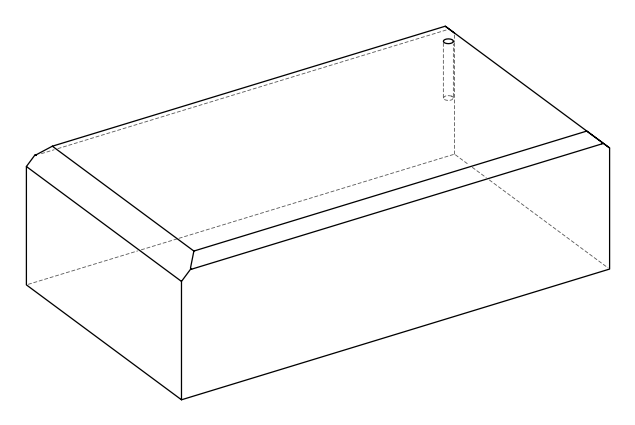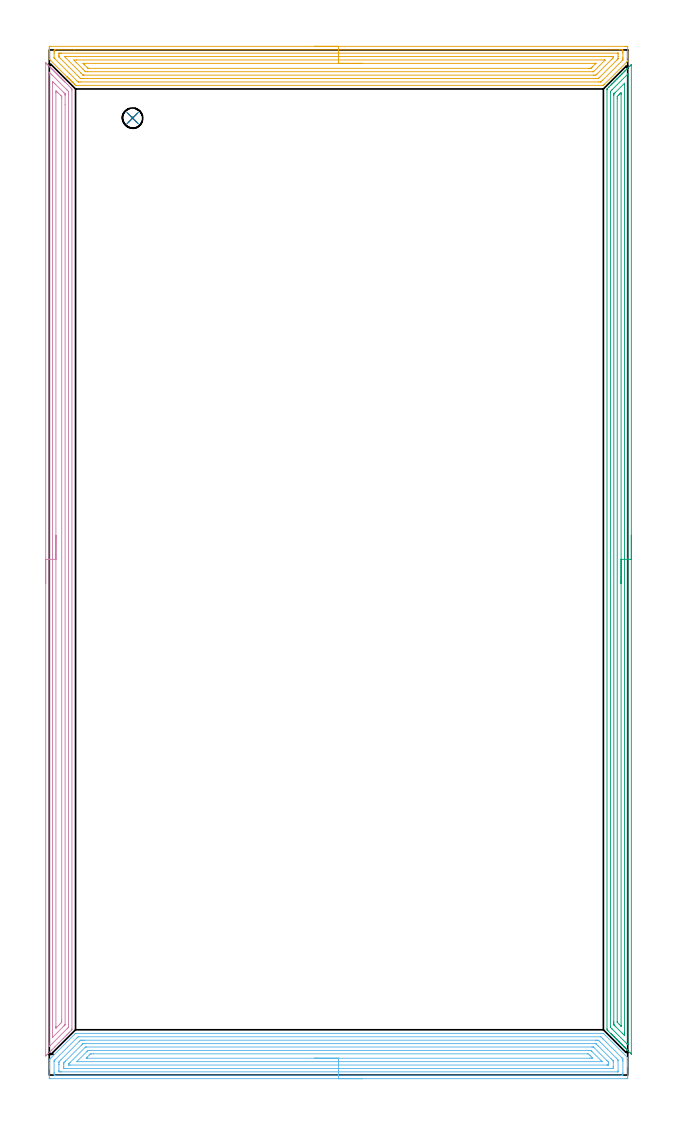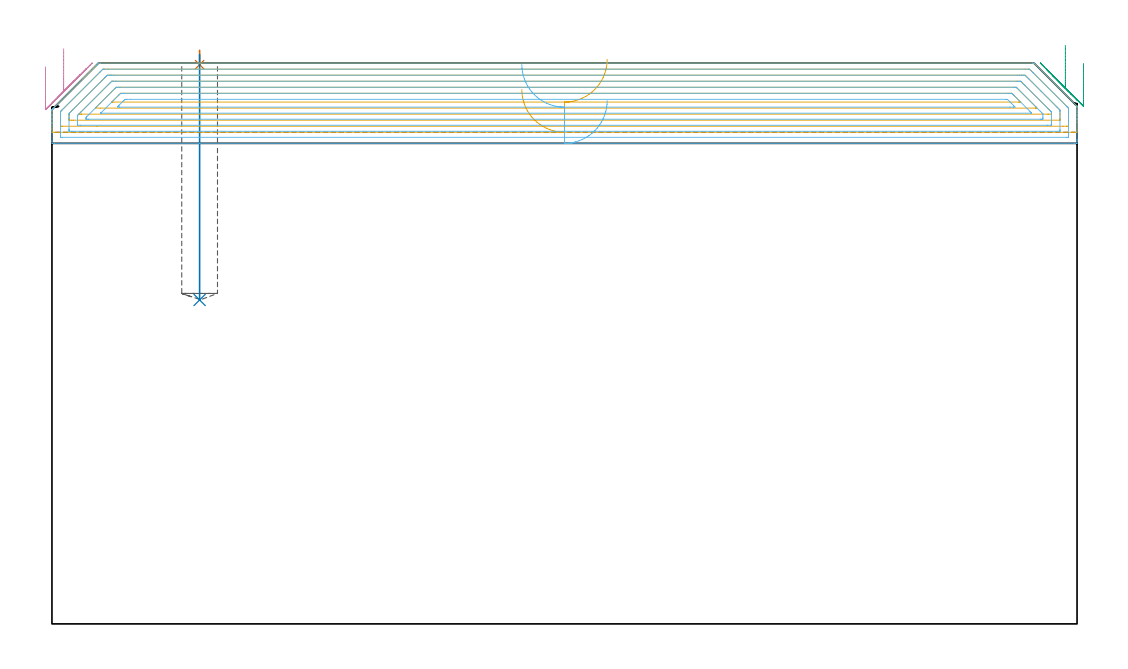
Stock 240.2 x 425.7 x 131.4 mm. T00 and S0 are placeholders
(PLAN: 6 operations, 2 tool changes, 51.4 min)
(1 SPOT_DRILL | STEP1POCKET | NXT0321_9005460120000 | 0.03 min | 2 mm3)
(2 DRILL_BLIND_HOLE_INTO_CENTER | STEP1POCKET | NXT0301_055 | 0.23 min | 2996 mm3)
(3 AREA_MILL | FG_CHAMFER_SURFACE | UGT0205_001 | 13.06 min | 21493 mm3)
(4 AREA_MILL_1 | FG_CHAMFER_SURFACE_1 | UGT0205_001 | 13.13 min | 25098 mm3)
(5 AREA_MILL_2 | FG_CHAMFER_SURFACE_2 | UGT0205_001 | 11.51 min | 30234 mm3)
(6 AREA_MILL_3 | FG_CHAMFER_SURFACE_3 | UGT0205_001 | 13.44 min | 41051 mm3)
(TOOL NXT0321_9005460120000 | NC Spot Drill, 142deg, 12mm, Carbide, Uncoated | D12 PA142 FL30 Z2)
(TOOL NXT0301_055 | Carbide Drill 8.4mm [860.1-0840-042A1-MM 2214] | D8.4 PA140 FL61 Z2)
(TOOL UGT0205_001 | Chamfer Mill 20 x 3 x 45 deg. | D20 FL50 Z2)
(OP 1 SPOT_DRILL)
G17 G21 G94 G90
T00 M6
G54
G17 G0 G90 X34.6 Y397.4 S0 M3
G43 Z141.4 H0
G94 G81 G98 Z131.038 F250. R134.4
G80
M5
M2
(OP 2 DRILL_BLIND_HOLE_INTO_CENTER)
G17 G21 G94 G90
T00 M6
G54
G17 G0 G90 X34.6 Y397.4 S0 M3
G43 Z141.4 H1
G94 G81 G98 Z75.9 F250. R133.4
G80
M5
M2
(OP 3 AREA_MILL)
G17 G21 G94 G90
T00 M6
G54
G17 G0 G90 X241.7 Y224.15 S1061 M3
G43 Z141.4 H0
Z131.3
G94 G1 Y224.112 Z130.428 F250.
Y223.998 Z129.564
Y223.809 Z128.712
Y223.547 Z127.88
Y223.213 Z127.074
Y222.81 Z126.3
Y222.341 Z125.564
Y221.81 Z124.872
Y221.221 Z124.229
Y220.578 Z123.64
Y219.886 Z123.109
Y219.15 Z122.64
Y218.376 Z122.237
Y217.57 Z121.903
Y216.738 Z121.641
Y215.886 Z121.452
Y215.022 Z121.338
Y214.15 Z121.3
Y8.937
X241.693 Y8.736 Z121.304
X241.691 Y8.719 Z121.305
X241.662 Y8.736 Z121.335
X241.227 Y9.173 Z121.772
X241.108 Y9.291 Z121.89
X239.963 Y10.436 Z123.036
X239.919 Y10.48 Z123.078
X239.874 Y10.525 Z123.125
X239.667 Y10.732 Z123.332
X239.622 Y10.777 Z123.375
X239.576 Y10.823 Z123.423
X239.371 Y11.029 Z123.628
X239.325 Y11.074 Z123.673
X239.278 Y11.122 Z123.721
X239.075 Y11.325 Z123.924
X239.027 Y11.371 Z123.97
X238.98 Y11.42 Z124.019
X238.778 Y11.621 Z124.221
X238.73 Y11.668 Z124.267
X238.682 Y11.718 Z124.317
X238.482 Y11.917 Z124.517
X238.433 Y11.966 Z124.564
X238.384 Y12.016 Z124.615
X238.186 Y12.214 Z124.813
X238.136 Y12.263 Z124.861
X238.085 Y12.314 Z124.914
X237.89 Y12.51 Z125.109
X237.839 Y12.56 Z125.158
X237.787 Y12.612 Z125.212
X237.593 Y12.806 Z125.405
X237.541 Y12.857 Z125.455
X237.489 Y12.91 Z125.51
X237.297 Y13.102 Z125.702
X237.244 Y13.154 Z125.753
X237.191 Y13.208 Z125.808
X237.001 Y13.398 Z125.998
X236.947 Y13.451 Z126.05
X236.893 Y13.507 Z126.106
X236.705 Y13.695 Z126.294
X236.65 Y13.749 Z126.347
X236.595 Y13.805 Z126.404
X236.409 Y13.991 Z126.59
X236.353 Y14.046 Z126.644
X236.297 Y14.103 Z126.702
X236.112 Y14.287 Z126.887
X236.056 Y14.343 Z126.941
X235.998 Y14.401 Z127.
X235.816 Y14.583 Z127.183
X235.758 Y14.64 Z127.238
X235.7 Y14.699 Z127.299
X235.52 Y14.88 Z127.479
X235.461 Y14.937 Z127.535
X235.402 Y14.997 Z127.597
X235.224 Y15.176 Z127.775
X235.164 Y15.234 Z127.833
X235.104 Y15.295 Z127.895
X234.928 Y15.472 Z128.071
X234.867 Y15.532 Z128.13
X234.806 Y15.594 Z128.193
X234.631 Y15.768 Z128.368
X234.57 Y15.829 Z128.427
X234.508 Y15.892 Z128.491
X234.335 Y16.064 Z128.664
X234.273 Y16.126 Z128.724
X234.21 Y16.19 Z128.789
X234.039 Y16.361 Z128.96
X233.975 Y16.423 Z129.021
X233.912 Y16.488 Z129.087
X233.743 Y16.657 Z129.256
X233.678 Y16.72 Z129.318
X233.613 Y16.786 Z129.386
X233.446 Y16.953 Z129.553
X233.381 Y17.017 Z129.615
X233.315 Y17.084 Z129.684
X233.15 Y17.249 Z129.849
X233.084 Y17.314 Z129.913
X231.977 Y18.422 Z131.021
X231.72 Y18.68 Z131.277
X231.605 Y18.797 Z131.391
X231.6 Y19.171 Z131.4
X231.602 Y409.129 Z131.398
X231.608 Y409.451 Z131.389
X231.61 Y409.508 Z131.386
X231.718 Y409.62 Z131.279
X232.192 Y410.094 Z130.804
X232.398 Y410.298 Z130.602
X232.421 Y410.321 Z130.579
X233.084 Y410.986 Z129.913
X233.15 Y411.051 Z129.849
X233.315 Y411.216 Z129.684
X233.381 Y411.283 Z129.615
X233.447 Y411.347 Z129.552
X233.613 Y411.514 Z129.386
X233.678 Y411.58 Z129.318
X233.743 Y411.643 Z129.256
X233.911 Y411.812 Z129.088
X233.975 Y411.877 Z129.021
X234.039 Y411.94 Z128.96
X234.21 Y412.11 Z128.789
X234.273 Y412.174 Z128.724
X234.335 Y412.236 Z128.664
X234.508 Y412.408 Z128.491
X234.57 Y412.471 Z128.427
X234.631 Y412.532 Z128.368
X234.806 Y412.706 Z128.193
X234.867 Y412.769 Z128.13
X234.928 Y412.828 Z128.071
X235.104 Y413.005 Z127.895
X235.164 Y413.066 Z127.832
X235.224 Y413.124 Z127.775
X235.402 Y413.303 Z127.597
X235.461 Y413.363 Z127.535
X235.52 Y413.421 Z127.479
X235.7 Y413.601 Z127.299
X235.758 Y413.66 Z127.238
X235.816 Y413.717 Z127.183
X235.998 Y413.899 Z127.001
X236.056 Y413.957 Z126.941
X236.112 Y414.013 Z126.886
X236.297 Y414.197 Z126.702
X236.353 Y414.254 Z126.644
X236.409 Y414.309 Z126.59
X236.595 Y414.495 Z126.404
X236.65 Y414.551 Z126.347
X236.705 Y414.605 Z126.294
X236.893 Y414.793 Z126.106
X236.947 Y414.849 Z126.05
X237.001 Y414.902 Z125.998
X237.191 Y415.091 Z125.808
X237.244 Y415.146 Z125.753
X237.297 Y415.198 Z125.702
X237.489 Y415.39 Z125.51
X237.541 Y415.443 Z125.455
X237.594 Y415.494 Z125.405
X237.787 Y415.688 Z125.212
X237.839 Y415.74 Z125.158
X237.89 Y415.79 Z125.109
X238.085 Y415.986 Z124.914
X238.136 Y416.037 Z124.861
X238.186 Y416.086 Z124.813
X238.384 Y416.284 Z124.615
X238.433 Y416.334 Z124.564
X238.482 Y416.383 Z124.517
X238.682 Y416.582 Z124.317
X238.73 Y416.632 Z124.267
X238.778 Y416.679 Z124.221
X238.98 Y416.88 Z124.019
X239.027 Y416.929 Z123.97
X239.075 Y416.975 Z123.924
X239.278 Y417.178 Z123.721
X239.325 Y417.226 Z123.673
X239.371 Y417.271 Z123.628
X239.576 Y417.477 Z123.423
X239.622 Y417.523 Z123.375
X239.667 Y417.568 Z123.332
X239.874 Y417.775 Z123.125
X239.919 Y417.82 Z123.078
X239.963 Y417.864 Z123.036
X240.172 Y418.073 Z122.827
X240.216 Y418.117 Z122.781
X241.108 Y419.009 Z121.89
X241.227 Y419.127 Z121.772
X241.365 Y419.265 Z121.634
X241.553 Y419.454 Z121.444
X241.667 Y419.563 Z121.331
X241.693 Y419.583 Z121.303
X241.699 Y419.563 Z121.299
X241.7 Y419.363 Z121.3
Y214.15
X240.286 Z122.714
Y12.841
X240.284 Y12.771 Z122.716
X240.279 Y12.632 Z122.721
X240.274 Y12.586 Z122.726
X240.257 Y12.599 Z122.743
X240.216 Y12.636 Z122.784
X239.939 Y12.91 Z123.061
X233.68 Y19.171 Z129.32
X233.084 Y19.778 Z129.916
X233.021 Y19.86 Z129.979
X233.016 Y19.996 Z129.984
X233.015 Y20.066 Z129.985
X233.017 Y408.234 Z129.983
X233.018 Y408.301 Z129.982
X233.022 Y408.369 Z129.978
X233.031 Y408.469 Z129.969
X233.084 Y408.527 Z129.916
X233.382 Y408.83 Z129.618
X233.678 Y409.129 Z129.322
X240.078 Y415.528 Z122.922
X240.216 Y415.664 Z122.784
X240.264 Y415.707 Z122.736
X240.274 Y415.715 Z122.726
X240.279 Y415.691 Z122.721
X240.283 Y415.599 Z122.717
X240.285 Y415.46 Z122.715
X240.286 Y415.39 Z122.714
Y214.15
X238.872 Z124.128
X238.871 Y17.382 Z124.129
X238.87 Y16.944 Z124.13
X238.866 Y16.488 Z124.134
X238.865 Y16.45 Z124.135
X238.818 Y16.488 Z124.182
X238.433 Y16.868 Z124.567
X237.917 Y17.382 Z125.083
X235.234 Y20.066 Z127.766
X234.867 Y20.433 Z128.133
X234.605 Y20.698 Z128.395
X234.475 Y20.833 Z128.525
X234.444 Y20.867 Z128.556
X234.435 Y20.899 Z128.565
X234.434 Y20.96 Z128.566
X234.43 Y21.399 Z128.57
X234.429 Y21.854 Z128.571
X234.428 Y22.294 Z128.572
X234.431 Y406.883 Z128.569
X234.433 Y407.34 Z128.567
X234.435 Y407.394 Z128.565
X234.437 Y407.418 Z128.563
X234.45 Y407.439 Z128.55
X234.517 Y407.513 Z128.483
X234.604 Y407.603 Z128.396
X234.867 Y407.868 Z128.133
X235.05 Y408.051 Z127.95
X238.811 Y411.812 Z124.189
X238.832 Y411.831 Z124.168
X238.845 Y411.841 Z124.155
X238.861 Y411.851 Z124.139
X238.865 Y411.835 Z124.135
X238.868 Y411.812 Z124.132
X238.871 Y411.565 Z124.129
X238.872 Y214.15 Z124.128
X237.457 Z125.543
Y20.603
X237.455 Y20.424 Z125.545
X237.452 Y20.336 Z125.548
X237.45 Y20.31 Z125.55
X237.42 Y20.339 Z125.58
X236.789 Y20.96 Z126.211
X236.65 Y21.099 Z126.35
X235.9 Y21.854 Z127.1
X235.851 Y21.91 Z127.149
X235.848 Y21.956 Z127.152
X235.845 Y22.057 Z127.155
X235.843 Y22.259 Z127.157
X235.845 Y405.551 Z127.155
X235.851 Y406.352 Z127.149
X235.855 Y406.395 Z127.145
X235.9 Y406.446 Z127.1
X236.273 Y406.823 Z126.727
X236.65 Y407.201 Z126.35
X236.789 Y407.34 Z126.211
X237.009 Y407.556 Z125.991
X237.171 Y407.712 Z125.829
X237.45 Y407.973 Z125.55
X237.457 Y407.425 Z125.543
Y407.34
Y214.15
Y213.278 Z125.581
Y212.413 Z125.695
Y211.562 Z125.883
Y210.73 Z126.146
Y209.924 Z126.48
Y209.15 Z126.882
Y208.414 Z127.351
Y207.722 Z127.882
Y207.079 Z128.472
Y206.49 Z129.115
Y205.958 Z129.807
Y205.49 Z130.543
Y205.087 Z131.317
Y204.753 Z132.122
Y204.491 Z132.955
Y204.302 Z133.806
Y204.188 Z134.671
Y204.15 Z135.543
G0 Z141.4
M5
M2
(OP 4 AREA_MILL_1)
G17 G21 G94 G90
T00 M6
G54
G17 G0 G90 X-1.5 Y204.15 S1061 M3
G43 Z141.4 H0
Z130.5
G94 G1 Y204.188 Z129.629 F250.
Y204.302 Z128.764
Y204.491 Z127.912
Y204.753 Z127.08
Y205.087 Z126.274
Y205.49 Z125.5
Y205.959 Z124.764
Y206.49 Z124.072
Y207.079 Z123.429
Y207.722 Z122.84
Y208.414 Z122.309
Y209.15 Z121.84
Y209.924 Z121.437
Y210.73 Z121.103
Y211.562 Z120.841
Y212.414 Z120.652
Y213.278 Z120.538
Y214.15 Z120.5
Y420.148
X-1.495 Y420.369 Z120.503
X-1.493 Y420.381 Z120.505
X-1.468 Y420.369 Z120.53
X-1.139 Y420.039 Z120.861
X-0.94 Y419.842 Z121.056
X-0.872 Y419.773 Z121.127
X-0.713 Y419.613 Z121.286
X-0.644 Y419.546 Z121.352
X-0.574 Y419.475 Z121.425
X-0.418 Y419.319 Z121.581
X-0.348 Y419.249 Z121.649
X-0.276 Y419.177 Z121.723
X-0.123 Y419.024 Z121.876
X-0.051 Y418.953 Z121.945
X0.022 Y418.879 Z122.021
X0.171 Y418.729 Z122.17
X0.245 Y418.657 Z122.241
X0.32 Y418.581 Z122.319
X0.466 Y418.434 Z122.465
X0.542 Y418.36 Z122.538
X0.618 Y418.283 Z122.617
X0.761 Y418.139 Z122.76
X0.838 Y418.064 Z122.834
X0.916 Y417.985 Z122.915
X1.056 Y417.845 Z123.055
X1.134 Y417.767 Z123.131
X1.214 Y417.687 Z123.213
X1.351 Y417.55 Z123.35
X1.431 Y417.471 Z123.427
X1.512 Y417.389 Z123.511
X1.645 Y417.255 Z123.645
X1.727 Y417.175 Z123.723
X1.81 Y417.091 Z123.809
X1.94 Y416.96 Z123.939
X2.024 Y416.878 Z124.02
X2.108 Y416.793 Z124.107
X2.235 Y416.665 Z124.234
X2.32 Y416.582 Z124.316
X2.406 Y416.495 Z124.405
X2.53 Y416.37 Z124.529
X2.616 Y416.285 Z124.612
X2.704 Y416.197 Z124.703
X2.825 Y416.076 Z124.824
X2.913 Y415.989 Z124.909
X3.002 Y415.899 Z125.001
X3.119 Y415.781 Z125.119
X3.209 Y415.693 Z125.205
X3.3 Y415.601 Z125.299
X3.414 Y415.486 Z125.414
X3.505 Y415.396 Z125.502
X3.598 Y415.303 Z125.597
X3.709 Y415.191 Z125.708
X3.802 Y415.1 Z125.798
X3.896 Y415.005 Z125.895
X4.004 Y414.896 Z126.003
X4.098 Y414.804 Z126.094
X4.194 Y414.707 Z126.193
X4.299 Y414.602 Z126.298
X4.395 Y414.507 Z126.391
X4.492 Y414.409 Z126.491
X4.593 Y414.307 Z126.593
X4.691 Y414.211 Z126.687
X4.79 Y414.111 Z126.789
X4.888 Y414.012 Z126.888
X4.987 Y413.914 Z126.983
X5.088 Y413.813 Z127.087
X5.183 Y413.717 Z127.183
X5.284 Y413.618 Z127.28
X5.386 Y413.515 Z127.385
X5.478 Y413.422 Z127.477
X5.58 Y413.322 Z127.576
X5.684 Y413.217 Z127.683
X5.773 Y413.127 Z127.772
X5.877 Y413.025 Z127.873
X5.982 Y412.919 Z127.981
X6.068 Y412.833 Z128.067
X6.173 Y412.729 Z128.169
X6.28 Y412.621 Z128.279
X6.362 Y412.538 Z128.362
X6.469 Y412.432 Z128.465
X6.578 Y412.323 Z128.577
X6.657 Y412.243 Z128.657
X6.766 Y412.136 Z128.762
X8.841 Y410.061 Z130.837
X8.962 Y409.939 Z130.961
X9.285 Y409.616 Z131.283
X9.306 Y409.594 Z131.303
X9.399 Y409.495 Z131.386
X9.4 Y409.044 Z131.4
Y19.256
X9.399 Y18.805 Z131.386
X9.306 Y18.704 Z131.303
X8.424 Y17.824 Z130.424
X8.069 Y17.468 Z130.065
X7.515 Y16.915 Z129.515
X7.175 Y16.574 Z129.171
X6.607 Y16.006 Z128.606
X5.877 Y15.276 Z127.876
X4.098 Y13.498 Z126.097
X2.32 Y11.719 Z124.319
X0.916 Y10.315 Z122.915
X0.022 Y9.421 Z122.021
X-0.872 Y8.527 Z121.127
X-1.385 Y8.015 Z120.613
X-1.491 Y7.911 Z120.505
X-1.498 Y8.024 Z120.502
X-1.499 Y8.08 Z120.501
X-1.5 Y8.196 Z120.5
Y214.15
X-0.086 Z121.914
Y415.303
X-0.084 Y416.197 Z121.916
X-0.082 Y416.228 Z121.918
X-0.051 Y416.489 Z121.949
X0.25 Y416.197 Z122.25
X0.838 Y415.612 Z122.838
X1.148 Y415.303 Z123.148
X7.062 Y409.388 Z129.062
X7.404 Y409.044 Z129.404
X7.951 Y408.487 Z129.951
X7.982 Y408.15 Z129.982
X7.984 Y408.118 Z129.984
X7.986 Y407.256 Z129.986
Y21.044
X7.984 Y20.15 Z129.984
X7.983 Y20.118 Z129.983
X7.951 Y19.813 Z129.951
X7.677 Y19.532 Z129.677
X7.406 Y19.256 Z129.406
X0.253 Y12.103 Z122.253
X0.098 Y11.953 Z122.098
X-0.051 Y11.811 Z121.949
X-0.082 Y12.103 Z121.918
X-0.084 Y12.136 Z121.916
X-0.086 Y12.997 Z121.914
Y214.15
X1.329 Z123.329
Y411.727
X1.33 Y412.126 Z123.33
X1.334 Y412.621 Z123.334
X1.335 Y412.648 Z123.335
X1.373 Y412.621 Z123.373
X1.727 Y412.271 Z123.727
X2.274 Y411.727 Z124.274
X2.616 Y411.385 Z124.616
X5.85 Y408.15 Z127.85
X6.173 Y407.827 Z128.173
X6.456 Y407.54 Z128.456
X6.526 Y407.466 Z128.526
X6.559 Y407.43 Z128.559
X6.565 Y407.389 Z128.565
X6.567 Y407.256 Z128.567
X6.57 Y406.857 Z128.57
X6.572 Y402.958 Z128.572
X6.571 Y21.044 Z128.571
X6.569 Y20.944 Z128.569
X6.566 Y20.895 Z128.566
X6.563 Y20.875 Z128.563
X6.55 Y20.858 Z128.55
X6.456 Y20.759 Z128.456
X6.173 Y20.472 Z128.173
X6.012 Y20.311 Z128.012
X1.38 Y15.68 Z123.38
X1.361 Y15.663 Z123.361
X1.348 Y15.654 Z123.348
X1.335 Y15.648 Z123.335
X1.332 Y15.661 Z123.332
X1.33 Y15.68 Z123.33
X1.329 Y15.724 Z123.329
Y16.08
Y214.15
X2.743 Z124.743
Y408.023
X2.744 Y408.15 Z124.744
X2.75 Y408.777 Z124.75
X3.399 Y408.15 Z125.399
X4.791 Y406.76 Z126.791
X4.989 Y406.561 Z126.989
X5.087 Y406.458 Z127.087
X5.134 Y406.405 Z127.134
X5.151 Y406.383 Z127.151
X5.152 Y406.362 Z127.152
X5.157 Y405.596 Z127.157
Y405.468
Y22.832
X5.153 Y22.07 Z127.153
X5.15 Y21.938 Z127.15
X4.785 Y21.545 Z126.785
X4.295 Y21.044 Z126.295
X2.935 Y19.684 Z124.935
X2.858 Y19.609 Z124.858
X2.792 Y19.548 Z124.792
X2.755 Y19.515 Z124.755
X2.75 Y19.566 Z124.75
X2.744 Y20.021 Z124.744
X2.743 Y20.15 Z124.743
Y214.15
Y215.022 Z124.781
Y215.887 Z124.895
Y216.738 Z125.083
Y217.57 Z125.346
Y218.376 Z125.68
Y219.15 Z126.082
Y219.886 Z126.551
Y220.578 Z127.082
Y221.221 Z127.672
Y221.81 Z128.315
Y222.342 Z129.007
Y222.81 Z129.743
Y223.213 Z130.517
Y223.547 Z131.323
Y223.809 Z132.155
Y223.998 Z133.006
Y224.112 Z133.871
Y224.15 Z134.743
G0 Z141.4
M5
M2
(OP 5 AREA_MILL_2)
G17 G21 G94 G90
T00 M6
G54
G17 G0 G90 X110.1 Y427.2 S1061 M3
G43 Z141.4 H0
Z125.2
G94 G1 X110.138 Z124.328 F250.
X110.252 Z123.464
X110.441 Z122.612
X110.703 Z121.78
X111.037 Z120.974
X111.44 Z120.2
X111.908 Z119.464
X112.44 Z118.772
X113.029 Z118.129
X113.672 Z117.54
X114.364 Z117.008
X115.1 Z116.54
X115.874 Z116.137
X116.68 Z115.803
X117.512 Z115.541
X118.363 Z115.352
X119.228 Z115.238
X120.1 Z115.2
X239.053
X239.603 Y427.199 Z115.201
X240.148 Y427.194 Z115.203
X240.192 Y427.191 Z115.205
X240.2 Y426.651 Z115.745
Y424.875 Z117.52
Y424.286 Z118.111
Y423.986 Z118.41
Y423.398 Z118.999
Y423.098 Z119.298
Y422.498 Z119.902
Y421.327 Z121.073
X240.199 Y421.1 Z121.3
X240.198 Y421.098 Z121.302
X239.979 Y420.877 Z121.519
X239.603 Y420.503 Z121.896
X230.576 Y411.476 Z130.924
X230.266 Y411.165 Z131.231
X230.104 Y411.004 Z131.39
X229.793 Y411. Z131.4
X11.298
X10.897 Y411.006 Z131.391
X10.797 Y411.103 Z131.295
X10.35 Y411.549 Z130.848
X10.296 Y411.604 Z130.795
X10.109 Y411.79 Z130.609
X10.054 Y411.845 Z130.552
X10.001 Y411.899 Z130.5
X9.812 Y412.088 Z130.311
X9.758 Y412.141 Z130.256
X9.706 Y412.194 Z130.205
X9.515 Y412.385 Z130.014
X9.461 Y412.437 Z129.96
X9.411 Y412.489 Z129.91
X9.217 Y412.682 Z129.717
X9.165 Y412.733 Z129.664
X9.116 Y412.784 Z129.615
X8.92 Y412.979 Z129.42
X8.869 Y413.029 Z129.368
X8.821 Y413.079 Z129.32
X8.623 Y413.277 Z129.122
X8.573 Y413.325 Z129.072
X8.526 Y413.374 Z129.025
X8.326 Y413.574 Z128.825
X8.277 Y413.622 Z128.775
X8.231 Y413.669 Z128.73
X8.028 Y413.871 Z128.528
X7.981 Y413.918 Z128.479
X7.936 Y413.964 Z128.435
X7.731 Y414.168 Z128.231
X7.685 Y414.214 Z128.183
X7.641 Y414.259 Z128.14
X7.434 Y414.466 Z127.933
X7.389 Y414.51 Z127.887
X7.346 Y414.554 Z127.845
X7.136 Y414.763 Z127.636
X0.299 Y421.6 Z120.799
X0. Y421.9 Z120.498
Y421.987 Z120.413
Y422.212 Z120.187
Y423.098 Z119.302
Y423.386 Z119.014
Y423.986 Z118.41
Y424.286 Z118.11
Y424.875 Z117.522
Y425.175 Z117.223
Y425.763 Z116.632
Y426.357 Z116.038
X0.002 Y426.651 Z115.744
X0.008 Y427.191 Z115.205
X0.052 Y427.193 Z115.203
X0.597 Y427.2 Z115.2
X120.1
Y425.786 Z116.614
X236.905
X237.798 Y425.785 Z116.615
X237.82 Y425.784 Z116.616
X238.19 Y425.763 Z116.637
X238.197 Y425.387 Z117.013
X238.199 Y424.875 Z117.525
X238.2 Y424.496 Z117.904
Y422.719 Z119.681
X238.199 Y422.209 Z120.191
X238.198 Y421.833 Z120.567
X238.19 Y421.576 Z120.824
X238.186 Y421.548 Z120.852
X238.167 Y421.525 Z120.875
X238.117 Y421.47 Z120.93
X237.971 Y421.321 Z121.079
X237.896 Y421.245 Z121.155
X229.793 Y413.143 Z129.257
X229.437 Y412.792 Z129.608
X229.075 Y412.437 Z129.963
X228.921 Y412.417 Z129.983
X228.902 Y412.416 Z129.984
X228.033 Y412.414 Z129.986
X13.105
X12.212 Y412.415 Z129.985
X12.19 Y412.416 Z129.984
X11.925 Y412.437 Z129.963
X11.298 Y413.053 Z129.347
X8.562 Y415.788 Z126.612
X2.38 Y421.97 Z120.43
X2.143 Y422.209 Z120.191
X2.066 Y422.292 Z120.108
X2.01 Y422.354 Z120.046
X2.007 Y422.399 Z120.001
X2.002 Y422.586 Z119.814
X2. Y424.365 Z118.035
X2.001 Y424.875 Z117.525
X2.002 Y425.251 Z117.149
X2.01 Y425.763 Z116.637
X2.359 Y425.784 Z116.616
X2.38 Y425.785 Z116.615
X10.552 Y425.786 Z116.614
X120.1
Y424.372 Z118.028
X236.036 Y424.371 Z118.029
X236.165 Y424.37 Z118.03
X236.186 Y424.368 Z118.032
X236.19 Y424.366 Z118.034
X236.193 Y424.345 Z118.055
X236.198 Y424.258 Z118.142
X236.199 Y424.149 Z118.251
X236.2 Y423.986 Z118.414
Y422.935 Z119.465
X236.197 Y422.209 Z120.191
X236.194 Y422.052 Z120.348
X236.187 Y421.998 Z120.402
X236.155 Y421.963 Z120.437
X236.036 Y421.837 Z120.563
X235.778 Y421.578 Z120.822
X235.522 Y421.321 Z121.079
X228.657 Y414.457 Z127.943
X228.41 Y414.214 Z128.186
X228.207 Y414.018 Z128.382
X228.01 Y413.836 Z128.564
X227.502 Y413.831 Z128.569
X226.226 Y413.828 Z128.572
X13.974 Y413.829 Z128.571
X13.466 Y413.832 Z128.568
X13.082 Y413.836 Z128.564
X12.963 Y413.848 Z128.552
X12.838 Y413.969 Z128.431
X12.588 Y414.214 Z128.186
X12.19 Y414.609 Z127.791
X11.697 Y415.102 Z127.298
X4.591 Y422.209 Z120.191
X4.164 Y422.64 Z119.76
X4.057 Y422.755 Z119.645
X4.01 Y422.827 Z119.573
X4.006 Y422.935 Z119.465
X4.002 Y423.098 Z119.302
X4. Y423.261 Z119.139
Y423.986 Z118.414
X4.001 Y424.148 Z118.252
X4.007 Y424.312 Z118.088
X4.01 Y424.356 Z118.044
X4.023 Y424.365 Z118.035
X4.068 Y424.367 Z118.033
X4.164 Y424.369 Z118.031
X4.669 Y424.371 Z118.029
X5.056 Y424.372 Z118.028
X120.1
Y422.957 Z119.443
X233.361
X233.503 Y422.956 Z119.444
X234.109 Y422.95 Z119.45
X234.19 Y422.942 Z119.458
X234.192 Y422.85 Z119.55
X234.193 Y422.654 Z119.746
X234.19 Y422.46 Z119.94
X234.1 Y422.361 Z120.039
X233.956 Y422.209 Z120.191
X233.661 Y421.91 Z120.49
X233.361 Y421.609 Z120.791
X227.742 Y415.991 Z126.409
X227.429 Y415.681 Z126.719
X227.118 Y415.378 Z127.022
X226.971 Y415.249 Z127.151
X226.226 Y415.244 Z127.156
X226.085 Y415.243 Z127.157
X14.349
X14.162 Y415.245 Z127.155
X14.068 Y415.247 Z127.153
X14.025 Y415.249 Z127.151
X13.974 Y415.285 Z127.115
X13.259 Y415.991 Z126.409
X13.082 Y416.167 Z126.233
X6.839 Y422.41 Z119.99
X6.335 Y422.924 Z119.476
X6.312 Y422.948 Z119.452
X6.326 Y422.95 Z119.45
X6.397 Y422.954 Z119.446
X6.544 Y422.956 Z119.444
X6.839 Y422.957 Z119.443
X6.98
X120.1
Y421.543 Z120.857
X230.463
X230.574 Y421.542 Z120.858
X230.685 Y421.54 Z120.86
X230.789 Y421.537 Z120.863
X230.745 Y421.455 Z120.945
X230.685 Y421.385 Z121.015
X230.654 Y421.352 Z121.048
X230.623 Y421.321 Z121.079
X226.181 Y416.879 Z125.521
X226.01 Y416.711 Z125.689
X225.976 Y416.681 Z125.719
X225.96 Y416.669 Z125.731
X225.928 Y416.664 Z125.736
X225.78 Y416.66 Z125.74
X225.557 Y416.658 Z125.742
X15.98
X15.757 Y416.659 Z125.741
X15.081 Y416.664 Z125.736
X14.866 Y416.838 Z125.562
X14.822 Y416.879 Z125.521
X13.974 Y417.724 Z124.676
X11.298 Y420.4 Z122.
X10.406 Y421.293 Z121.107
X10.38 Y421.321 Z121.079
X10.191 Y421.536 Z120.864
X11.298 Y421.543 Z120.857
X120.1
Y420.129 Z122.271
X226.531
X226.772 Y420.128 Z122.272
X226.918 Y420.125 Z122.275
X226.961 Y420.123 Z122.277
X226.962 Y420.121 Z122.279
X226.956 Y420.111 Z122.289
X226.915 Y420.065 Z122.335
X226.856 Y420.004 Z122.396
X226.757 Y419.904 Z122.496
X225.508 Y418.656 Z123.744
X225.334 Y418.482 Z123.918
X224.974 Y418.127 Z124.273
X224.935 Y418.093 Z124.307
X224.915 Y418.078 Z124.322
X224.882 Y418.076 Z124.324
X224.736 Y418.073 Z124.327
X224.443 Y418.072 Z124.328
X224.138 Y418.071 Z124.329
X16.344 Y418.072 Z124.328
X16.198 Y418.073 Z124.327
X16.125 Y418.076 Z124.324
X16.093 Y418.078 Z124.322
X16.033 Y418.127 Z124.273
X15.757 Y418.393 Z124.007
X14.604 Y419.544 Z122.856
X14.344 Y419.805 Z122.595
X14.175 Y419.979 Z122.421
X14.043 Y420.117 Z122.283
X14.042 Y420.124 Z122.276
X14.05 Y420.125 Z122.275
X14.083 Y420.127 Z122.273
X14.279 Y420.129 Z122.271
X120.1
X120.972 Z122.309
X121.836 Z122.423
X122.688 Z122.612
X123.52 Z122.874
X124.326 Z123.208
X125.1 Z123.611
X125.836 Z124.08
X126.528 Z124.611
X127.171 Z125.2
X127.76 Z125.843
X128.291 Z126.535
X128.76 Z127.271
X129.163 Z128.045
X129.497 Z128.851
X129.759 Z129.683
X129.948 Z130.535
X130.062 Z131.4
X130.1 Z132.271
G0 Z141.4
M5
M2
(OP 6 AREA_MILL_3)
G17 G21 G94 G90
T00 M6
G54
G17 G0 G90 X130.1 Y-1.5 S1061 M3
G43 Z141.4 H0
Z122.6
G94 G1 X130.062 Z121.728 F250.
X129.948 Z120.864
X129.759 Z120.012
X129.497 Z119.18
X129.163 Z118.374
X128.76 Z117.6
X128.292 Z116.864
X127.76 Z116.172
X127.171 Z115.529
X126.528 Z114.94
X125.836 Z114.408
X125.1 Z113.94
X124.326 Z113.537
X123.52 Z113.203
X122.688 Z112.941
X121.837 Z112.752
X120.972 Z112.638
X120.1 Z112.6
X0.597 Y-1.499 Z112.601
X0.07 Y-1.494 Z112.603
X0.008 Y-1.491 Z112.606
X0. Y-0.97 Z113.126
Y2.578 Z116.672
Y3.165 Z117.262
Y3.465 Z117.562
Y4.052 Z118.149
Y4.352 Z118.448
Y4.951 Z119.051
Y5.239 Z119.338
Y6.102 Z120.202
Y6.346 Z120.446
Y6.4 Z120.498
X0.002 Y6.403 Z120.501
X0.168 Y6.569 Z120.666
X0.299 Y6.7 Z120.799
X0.563 Y6.963 Z121.063
X10.444 Y16.845 Z130.943
X10.814 Y17.214 Z131.314
X10.905 Y17.294 Z131.392
X11.298 Y17.3 Z131.4
X229.794
X230.095 Y17.299 Z131.385
X230.174 Y17.226 Z131.326
X240.2 Y7.2 Z121.298
Y7.01 Z121.11
Y6.126 Z120.225
Y5.838 Z119.938
Y5.239 Z119.335
Y4.939 Z119.036
Y4.352 Z118.448
Y4.052 Z118.149
Y3.465 Z117.559
Y-0.677 Z113.42
X240.197 Y-0.97 Z113.127
X240.192 Y-1.491 Z112.606
X240.13 Y-1.494 Z112.603
X239.603 Y-1.5 Z112.6
X120.1
Y-0.086 Z114.014
X2.383
X2.01 Y-0.083 Z114.017
X2.003 Y0.292 Z114.392
X2.001 Y0.804 Z114.904
X2. Y1.182 Z115.282
X2.001 Y5.616 Z119.716
X2.007 Y5.871 Z119.971
X2.01 Y5.933 Z120.033
X2.047 Y5.986 Z120.086
X2.179 Y6.126 Z120.226
X2.278 Y6.228 Z120.328
X2.38 Y6.331 Z120.431
X11.298 Y15.248 Z129.348
X11.619 Y15.564 Z129.664
X11.945 Y15.883 Z129.983
X12.188 Y15.886 Z129.986
X228.899
X229.055 Y15.883 Z129.983
X229.793 Y15.156 Z129.256
X229.954 Y14.996 Z129.096
X237.82 Y7.13 Z121.23
X237.933 Y7.013 Z121.113
X238.045 Y6.893 Z120.993
X238.19 Y6.727 Z120.827
X238.196 Y6.639 Z120.739
X238.199 Y6.126 Z120.226
X238.2 Y5.748 Z119.848
X238.199 Y0.804 Z114.904
X238.198 Y0.428 Z114.528
X238.19 Y-0.083 Z114.017
X237.822 Y-0.086 Z114.014
X120.1
Y1.328 Z115.428
X5.056 Y1.329 Z115.429
X4.527
X4.164 Y1.333 Z115.433
X4.044 Y1.335 Z115.435
X4.01 Y1.339 Z115.439
X4.006 Y1.419 Z115.519
X4.002 Y1.528 Z115.628
X4.001 Y1.691 Z115.791
X4. Y1.854 Z115.954
Y4.352 Z118.452
Y4.515 Z118.615
X4.006 Y5.239 Z119.339
X4.009 Y5.393 Z119.493
X4.031 Y5.52 Z119.62
X4.164 Y5.661 Z119.761
X4.84 Y6.341 Z120.441
X12.4 Y13.901 Z128.001
X12.61 Y14.109 Z128.209
X12.848 Y14.342 Z128.442
X12.931 Y14.42 Z128.52
X12.995 Y14.465 Z128.565
X13.082 Y14.466 Z128.566
X13.611 Y14.47 Z128.57
X13.974 Y14.471 Z128.571
X14.501
X226.754
X227.118
X227.649 Y14.468 Z128.568
X228.01 Y14.464 Z128.564
X228.38 Y14.109 Z128.209
X228.902 Y13.597 Z127.697
X231.754 Y10.747 Z124.847
X235.486 Y7.013 Z121.113
X236.036 Y6.455 Z120.555
X236.19 Y6.287 Z120.387
X236.195 Y6.126 Z120.226
X236.199 Y5.964 Z120.064
Y1.691 Z115.791
X236.198 Y1.53 Z115.63
X236.19 Y1.365 Z115.465
X236.186 Y1.334 Z115.434
X236.172 Y1.333 Z115.433
X236.127 Y1.33 Z115.43
X236.036 Y1.329 Z115.429
X120.1 Y1.328 Z115.428
Y2.743 Z116.843
X6.673
X6.076 Y2.748 Z116.848
X6.011 Y2.75 Z116.85
X6.008 Y2.837 Z116.937
X6.004 Y3.029 Z117.129
X6. Y3.412 Z117.512
Y4.3 Z118.4
Y4.352 Z118.452
X6.006 Y4.769 Z118.869
X6.01 Y4.977 Z119.077
X6.026 Y5.066 Z119.166
X6.072 Y5.115 Z119.215
X6.19 Y5.239 Z119.339
X6.513 Y5.564 Z119.664
X6.839 Y5.891 Z119.991
X13.284 Y12.335 Z126.435
X13.629 Y12.678 Z126.778
X13.974 Y13.015 Z127.115
X14.02 Y13.05 Z127.15
X14.057 Y13.053 Z127.153
X14.142 Y13.055 Z127.155
X14.866 Y13.057 Z127.157
X15.031
X226.392
X226.755 Y13.055 Z127.155
X226.936 Y13.052 Z127.152
X226.977 Y13.05 Z127.15
X227.024 Y13.015 Z127.115
X227.118 Y12.929 Z127.029
X227.716 Y12.335 Z126.435
X228.01 Y12.042 Z126.142
X233.361 Y6.691 Z120.791
X233.922 Y6.126 Z120.226
X234.107 Y5.936 Z120.036
X234.171 Y5.868 Z119.968
X234.19 Y5.812 Z119.912
X234.2 Y5.239 Z119.339
Y3.517 Z117.617
Y3.465 Z117.565
X234.194 Y3.047 Z117.147
X234.19 Y2.839 Z116.939
X234.181 Y2.749 Z116.849
X234.082 Y2.747 Z116.847
X233.361 Y2.743 Z116.843
X233.195
X120.1
Y4.157 Z118.257
X8.623
X8.427 Y4.159 Z118.259
X8.036 Y4.164 Z118.264
X8.009 Y4.168 Z118.268
X8.005 Y4.179 Z118.279
X8.002 Y4.209 Z118.309
X8. Y4.263 Z118.363
X8.001 Y4.352 Z118.452
X8.006 Y4.507 Z118.607
X8.01 Y4.582 Z118.682
X8.049 Y4.638 Z118.738
X8.189 Y4.784 Z118.884
X8.623 Y5.225 Z119.325
X14.866 Y11.467 Z125.567
X15.045 Y11.635 Z125.735
X15.214 Y11.638 Z125.738
X15.562 Y11.642 Z125.742
X225.334 Y11.643 Z125.743
X225.53 Y11.642 Z125.742
X225.921 Y11.636 Z125.736
X225.958 Y11.633 Z125.733
X225.972 Y11.624 Z125.724
X226. Y11.6 Z125.7
X226.052 Y11.55 Z125.65
X226.154 Y11.448 Z125.548
X231.577 Y6.025 Z120.125
X231.967 Y5.629 Z119.729
X232.159 Y5.431 Z119.531
X232.19 Y5.38 Z119.48
X232.195 Y5.327 Z119.427
X232.197 Y5.239 Z119.339
X232.2 Y4.62 Z118.72
X232.197 Y4.352 Z118.452
X232.193 Y4.197 Z118.297
X232.19 Y4.165 Z118.265
X232.1 Y4.161 Z118.261
X231.969 Y4.159 Z118.259
X231.773 Y4.157 Z118.257
X231.577
X120.1
Y5.571 Z119.671
X11.636 Y5.572 Z119.672
X11.524 Y5.573 Z119.673
X11.45 Y5.576 Z119.676
X11.437 Y5.578 Z119.678
X11.439 Y5.583 Z119.683
X11.46 Y5.609 Z119.709
X11.529 Y5.681 Z119.781
X15.64 Y9.791 Z123.891
X15.757 Y9.906 Z124.006
X16.098 Y10.223 Z124.323
X16.649 Y10.227 Z124.327
X16.984 Y10.228 Z124.328
X223.885 Y10.229 Z124.329
X224.443 Y10.227 Z124.327
X224.781 Y10.225 Z124.325
X224.911 Y10.222 Z124.322
X225.184 Y9.961 Z124.061
X225.334 Y9.817 Z123.917
X229.15 Y6.002 Z120.102
X229.39 Y5.757 Z119.857
X229.544 Y5.596 Z119.696
X229.561 Y5.575 Z119.675
Y5.574 Z119.674
X229.539 Y5.573 Z119.673
X229.459 Y5.571 Z119.671
X120.1
Y6.985 Z121.085
X15.785 Y6.986 Z121.086
X15.757 Y6.987 Z121.087
X15.322 Y7.013 Z121.113
X15.535 Y7.234 Z121.334
X15.757 Y7.46 Z121.56
X16.649 Y8.352 Z122.452
X16.869 Y8.568 Z122.668
X17.096 Y8.787 Z122.887
X17.515 Y8.813 Z122.913
X17.541 Y8.814 Z122.914
X18.405 Y8.815 Z122.915
X223.524 Y8.814 Z122.914
X223.551 Y8.813 Z122.913
X223.904 Y8.787 Z122.887
X224.443 Y8.259 Z122.359
X224.802 Y7.9 Z122.
X225.334 Y7.366 Z121.466
X225.678 Y7.013 Z121.113
X225.36 Y6.987 Z121.087
X225.334 Y6.986 Z121.086
X224.47 Y6.985 Z121.085
X120.1
X119.228 Z121.123
X118.364 Z121.237
X117.512 Z121.426
X116.68 Z121.688
X115.874 Z122.022
X115.1 Z122.425
X114.364 Z122.894
X113.672 Z123.425
X113.029 Z124.014
X112.44 Z124.657
X111.909 Z125.35
X111.44 Z126.085
X111.037 Z126.859
X110.703 Z127.665
X110.441 Z128.497
X110.252 Z129.349
X110.138 Z130.214
X110.1 Z131.085
G0 Z141.4
M5
M2
